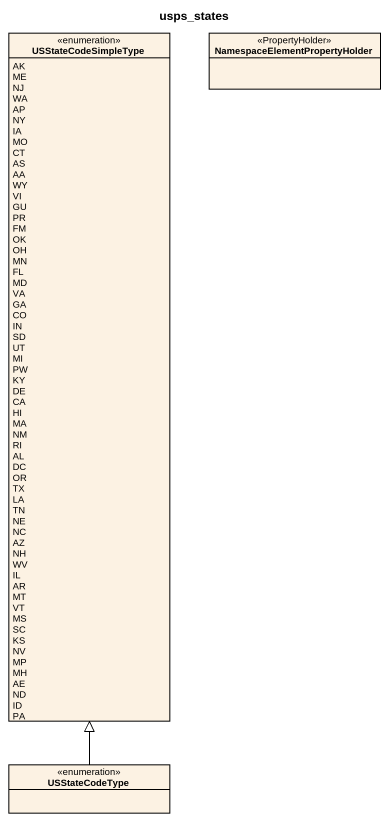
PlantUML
@startuml
title usps_states
hide circle
hide empty members
enum USStateCodeSimpleType {
  AK
  ME
  NJ
  WA
  AP
  NY
  IA
  MO
  CT
  AS
  AA
  WY
  VI
  GU
  PR
  FM
  OK
  OH
  MN
  FL
  MD
  VA
  GA
  CO
  IN
  SD
  UT
  MI
  PW
  KY
  DE
  CA
  HI
  MA
  NM
  RI
  AL
  DC
  OR
  TX
  LA
  TN
  NE
  NC
  AZ
  NH
  WV
  IL
  AR
  MT
  VT
  MS
  SC
  KS
  NV
  MP
  MH
  AE
  ND
  ID
  PA
}
class "NamespaceElementPropertyHolder" as NamespaceElementPropertyHold <<PropertyHolder>>
enum USStateCodeType
USStateCodeType -up-|> USStateCodeSimpleType
@enduml
